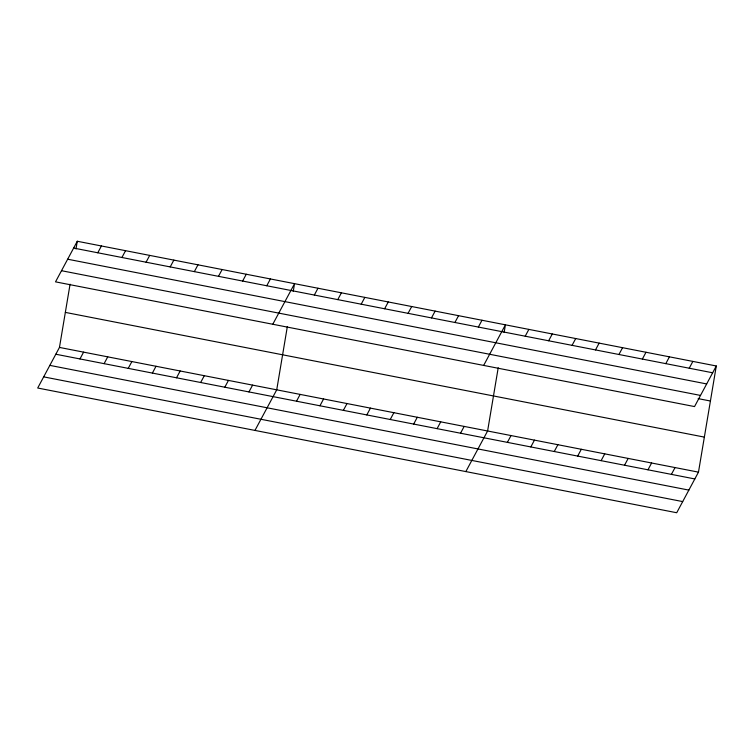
<?xml version="1.0" encoding="UTF-8"?>
<svg xmlns="http://www.w3.org/2000/svg" width="754" height="754" viewBox="0 0 754 754"><rect width="100%" height="100%" fill="white"/><g stroke="black" fill="none" stroke-linecap="round" stroke-linejoin="round"><path stroke-width="1.13" d="M716.3 365.982L694.538 406.576L55.523 281.855L77.285 241.261L716.3 365.982L698.477 472.145L676.715 512.739L37.7 388.018L59.462 347.424L70.075 284.192M75.994 248.924L77.285 241.261M287.34 326.595L276.727 389.827L254.965 430.421M293.259 291.336L294.55 283.674L272.788 324.258M498.215 367.754L487.602 430.986L465.84 471.58M504.134 332.495L505.425 324.823L483.663 365.417M97.775 252.778L101.422 245.974M121.922 257.491L125.56 250.686M79.962 358.942L83.6 352.137M146.059 262.203L149.707 255.399M104.099 363.654L107.747 356.849M170.197 266.916L173.844 260.111M128.237 368.367L131.884 361.562M194.343 271.619L197.982 264.824M152.383 373.07L156.021 366.274M218.481 276.332L222.128 269.536M176.521 377.782L180.168 370.987M242.618 281.044L246.266 274.249M200.658 382.495L204.306 375.699M266.765 285.757L270.413 278.961M224.805 387.207L228.453 380.412M248.943 391.92L252.59 385.124M314.333 295.04L317.981 288.245M337.764 299.621L341.411 292.816M296.511 401.203L300.158 394.408M361.194 304.192L364.842 297.387M319.941 405.775L323.589 398.979M384.625 308.763L388.272 301.958M343.372 410.355L347.019 403.55M408.055 313.334L411.703 306.539M366.802 414.926L370.45 408.121M431.486 317.905L435.133 311.11M390.233 419.497L393.88 412.692M454.916 322.486L458.564 315.681M413.663 424.068L417.311 417.273M478.347 327.057L481.994 320.252M437.094 428.64L440.741 421.844M460.524 433.22L464.172 426.415M525.208 336.199L528.856 329.404M548.639 340.77L552.286 333.975M507.385 442.362L511.033 435.567M572.069 345.351L575.717 338.546M530.816 446.933L534.463 440.138M595.5 349.922L599.147 343.117M554.247 451.514L557.894 444.709M618.93 354.493L622.578 347.688M577.677 456.085L581.325 449.28M642.361 359.064L646.008 352.269M601.108 460.656L604.755 453.851M665.791 363.635L669.439 356.84M624.538 465.227L628.186 458.432M689.222 368.216L692.869 361.411M647.969 469.799L651.616 463.003M671.399 474.379L675.047 467.574M73.638 248.066L712.653 372.787M67.662 259.216L706.677 383.937M61.498 270.705L700.513 395.426M698.147 398.621L710.419 401.015M65.344 312.392L704.359 437.113M59.462 347.424L698.477 472.145M55.815 354.229L694.83 478.95M49.839 365.379L688.854 490.1M43.675 376.868L682.7 501.589"/></g></svg>
